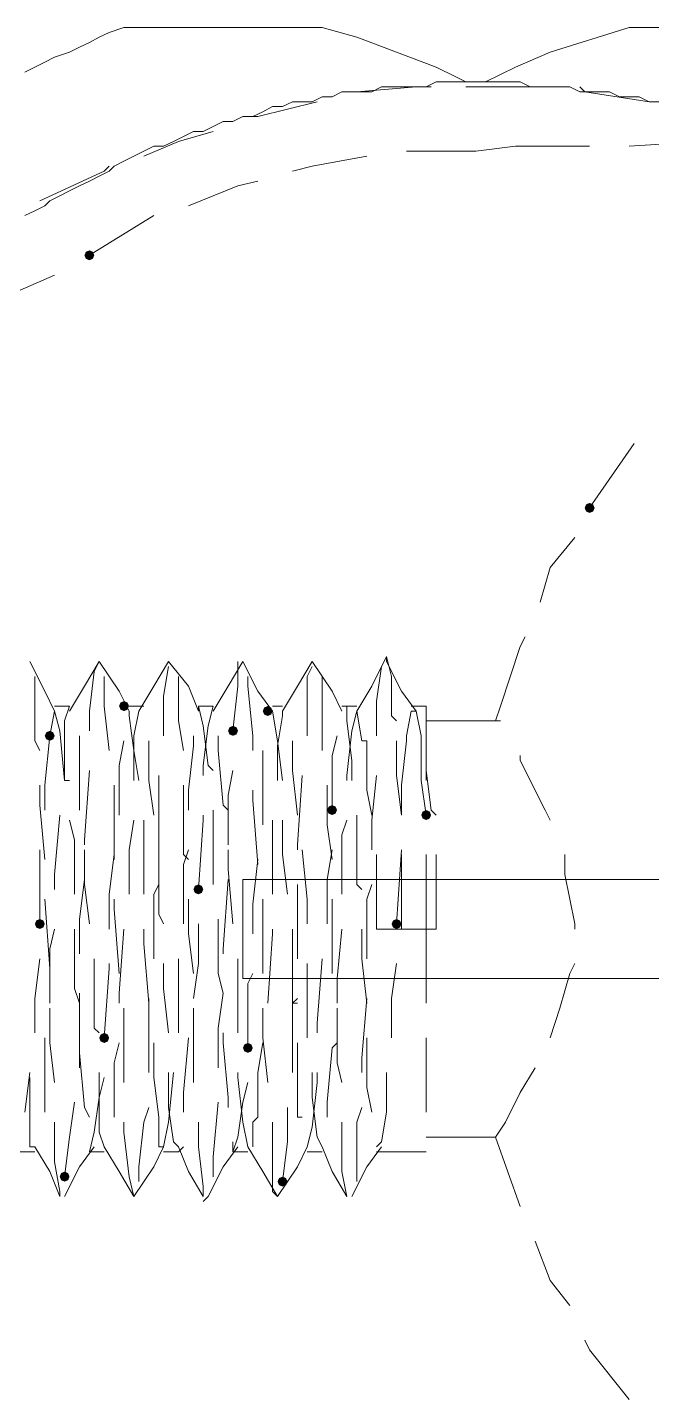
# Model space of a CAD drawing. Header units: millimetres. Extents: x 89051 to 218395, y -330386 to -125649.
# Drawn here: x 92696.8 to 92761.3, y -134292.8 to -134150.9 of the extents above; entities that cross this region are included whole.
import ezdxf

# ---------------------------------------------------------------- set-up
doc = ezdxf.new("R2010")
doc.units = ezdxf.units.MM
doc.header["$LTSCALE"] = 13
doc.layers.add('C00-00-00', color=7, linetype='Continuous')

msp = doc.modelspace()

# ---------------------------------------------------------------- hatches: boundary and pattern name
at = {"layer": 'C00-00-00'}
h = msp.add_hatch(color=256, dxfattribs=at)
h.dxf.hatch_style = 2
h.paths.add_polyline_path([(92702.7, -134174.48), (92702.85, -134174.12), (92703.21, -134173.97), (92703.57, -134174.12), (92703.72, -134174.48), (92703.57, -134174.84), (92703.21, -134174.99), (92702.85, -134174.84)])
h = msp.add_hatch(color=256, dxfattribs=at)
h.dxf.hatch_style = 2
h.paths.add_polyline_path([(92754.43, -134200.61), (92754.58, -134200.24), (92754.94, -134200.09), (92755.31, -134200.24), (92755.46, -134200.61), (92755.31, -134200.97), (92754.94, -134201.12), (92754.58, -134200.97)])
h = msp.add_hatch(color=256, dxfattribs=at)
h.dxf.hatch_style = 2
h.paths.add_polyline_path([(92706.28, -134221.09), (92706.43, -134220.73), (92706.79, -134220.58), (92707.16, -134220.73), (92707.31, -134221.09), (92707.16, -134221.46), (92706.79, -134221.61), (92706.43, -134221.46)])
h = msp.add_hatch(color=256, dxfattribs=at)
h.dxf.hatch_style = 2
h.paths.add_polyline_path([(92721.14, -134221.61), (92721.29, -134221.25), (92721.65, -134221.09), (92722.01, -134221.25), (92722.16, -134221.61), (92722.01, -134221.97), (92721.65, -134222.12), (92721.29, -134221.97)])
h = msp.add_hatch(color=256, dxfattribs=at)
h.dxf.hatch_style = 2
h.paths.add_polyline_path([(92698.6, -134224.17), (92698.75, -134223.81), (92699.11, -134223.66), (92699.47, -134223.81), (92699.62, -134224.17), (92699.47, -134224.53), (92699.11, -134224.68), (92698.75, -134224.53)])
h = msp.add_hatch(color=256, dxfattribs=at)
h.dxf.hatch_style = 2
h.paths.add_polyline_path([(92717.55, -134223.66), (92717.7, -134223.29), (92718.06, -134223.14), (92718.43, -134223.29), (92718.58, -134223.66), (92718.43, -134224.02), (92718.06, -134224.17), (92717.7, -134224.02)])
h = msp.add_hatch(color=256, dxfattribs=at)
h.dxf.hatch_style = 2
h.paths.add_polyline_path([(92727.8, -134231.85), (92727.95, -134231.49), (92728.31, -134231.34), (92728.67, -134231.49), (92728.82, -134231.85), (92728.67, -134232.21), (92728.31, -134232.36), (92727.95, -134232.21)])
h = msp.add_hatch(color=256, dxfattribs=at)
h.dxf.hatch_style = 2
h.paths.add_polyline_path([(92737.53, -134232.36), (92737.68, -134232), (92738.04, -134231.85), (92738.4, -134232), (92738.55, -134232.36), (92738.4, -134232.73), (92738.04, -134232.88), (92737.68, -134232.73)])
h = msp.add_hatch(color=256, dxfattribs=at)
h.dxf.hatch_style = 2
h.paths.add_polyline_path([(92713.97, -134240.05), (92714.12, -134239.69), (92714.48, -134239.54), (92714.84, -134239.69), (92714.99, -134240.05), (92714.84, -134240.41), (92714.48, -134240.56), (92714.12, -134240.41)])
h = msp.add_hatch(color=256, dxfattribs=at)
h.dxf.hatch_style = 2
h.paths.add_polyline_path([(92697.57, -134243.63), (92697.72, -134243.27), (92698.09, -134243.12), (92698.45, -134243.27), (92698.6, -134243.63), (92698.45, -134243.99), (92698.09, -134244.14), (92697.72, -134243.99)])
h = msp.add_hatch(color=256, dxfattribs=at)
h.dxf.hatch_style = 2
h.paths.add_polyline_path([(92734.46, -134243.63), (92734.61, -134243.27), (92734.97, -134243.12), (92735.33, -134243.27), (92735.48, -134243.63), (92735.33, -134243.99), (92734.97, -134244.14), (92734.61, -134243.99)])
h = msp.add_hatch(color=256, dxfattribs=at)
h.dxf.hatch_style = 2
h.paths.add_polyline_path([(92704.23, -134255.41), (92704.38, -134255.05), (92704.75, -134254.9), (92705.11, -134255.05), (92705.26, -134255.41), (92705.11, -134255.78), (92704.75, -134255.93), (92704.38, -134255.78)])
h = msp.add_hatch(color=256, dxfattribs=at)
h.dxf.hatch_style = 2
h.paths.add_polyline_path([(92719.09, -134256.44), (92719.24, -134256.08), (92719.6, -134255.93), (92719.96, -134256.08), (92720.11, -134256.44), (92719.96, -134256.8), (92719.6, -134256.95), (92719.24, -134256.8)])
h = msp.add_hatch(color=256, dxfattribs=at)
h.dxf.hatch_style = 2
h.paths.add_polyline_path([(92700.14, -134269.76), (92700.29, -134269.39), (92700.65, -134269.24), (92701.01, -134269.39), (92701.16, -134269.76), (92701.01, -134270.12), (92700.65, -134270.27), (92700.29, -134270.12)])
h = msp.add_hatch(color=256, dxfattribs=at)
h.dxf.hatch_style = 2
h.paths.add_polyline_path([(92722.67, -134270.27), (92722.82, -134269.91), (92723.19, -134269.76), (92723.55, -134269.91), (92723.7, -134270.27), (92723.55, -134270.63), (92723.19, -134270.78), (92722.82, -134270.63)])

# ---------------------------------------------------------------- linework, layer by layer
at = {"layer": 'C00-00-00', "lineweight": 15}
for points in [[(92696.55, -134155.53), (92697.57, -134155.02), (92698.6, -134154.5), (92699.62, -134153.99), (92701.16, -134153.48), (92702.18, -134152.97), (92703.21, -134152.46), (92704.23, -134151.94), (92705.26, -134151.43), (92706.79, -134150.92), (92707.31, -134150.92)], [(92706.79, -134150.92), (92707.31, -134150.92), (92708.33, -134150.92), (92710.89, -134150.92), (92716.53, -134150.92), (92727.28, -134150.92)], [(92727.28, -134150.92), (92730.87, -134151.94), (92734.97, -134153.48), (92739.07, -134155.02), (92741.11, -134156.04), (92742.14, -134156.55), (92743.16, -134156.55), (92744.19, -134156.55), (92747.26, -134155.02), (92750.85, -134153.48), (92759.04, -134150.92)], [(92759.04, -134150.92), (92766.21, -134150.92), (92773.9, -134150.92)], [(92762.12, -134158.6), (92761.09, -134158.6), (92760.07, -134158.09), (92759.04, -134158.09), (92758.02, -134158.09), (92756.99, -134157.58), (92755.97, -134157.58), (92754.94, -134157.58), (92753.92, -134157.58), (92752.9, -134157.07), (92751.87, -134157.07), (92750.85, -134157.07), (92749.82, -134157.07), (92748.8, -134157.07), (92747.77, -134156.55), (92746.24, -134156.55), (92745.21, -134156.55), (92744.19, -134156.55), (92743.16, -134156.55), (92742.14, -134156.55), (92741.11, -134156.55), (92740.09, -134156.55), (92739.07, -134156.55), (92738.04, -134157.07), (92737.02, -134157.07), (92735.99, -134157.07), (92734.45, -134157.07), (92733.43, -134157.07), (92732.41, -134157.58), (92731.38, -134157.58), (92730.36, -134157.58), (92729.33, -134157.58), (92728.31, -134158.09), (92727.28, -134158.09), (92726.26, -134158.6), (92725.23, -134158.6), (92724.21, -134158.6), (92723.19, -134159.11), (92722.16, -134159.11), (92721.14, -134159.63), (92720.11, -134160.14), (92719.09, -134160.14), (92718.06, -134160.65), (92717.04, -134160.65), (92716.01, -134161.16), (92714.99, -134161.68), (92713.97, -134161.68), (92712.94, -134162.19), (92711.92, -134162.7), (92710.89, -134163.21), (92709.87, -134163.21), (92708.84, -134163.72), (92707.82, -134164.24), (92706.79, -134164.75), (92705.77, -134165.26), (92705.26, -134165.77), (92704.23, -134166.29), (92703.21, -134166.8), (92702.18, -134167.31), (92701.16, -134167.82), (92700.14, -134168.33), (92699.11, -134168.85), (92698.6, -134169.36), (92697.57, -134169.87), (92696.55, -134170.38)], [(92730.87, -134157.58), (92737.02, -134157.07)], [(92737.02, -134157.07), (92738.55, -134157.07)], [(92742.14, -134157.07), (92745.72, -134157.07)], [(92745.72, -134157.07), (92749.82, -134157.07)], [(92753.92, -134157.07), (92754.43, -134157.58)], [(92754.43, -134157.58), (92761.09, -134158.6)], [(92720.62, -134160.14), (92726.77, -134158.6)], [(92719.6, -134160.14), (92720.62, -134160.14)], [(92708.84, -134164.24), (92712.43, -134162.7)], [(92712.43, -134162.7), (92716.01, -134161.68)], [(92766.73, -134162.7), (92759.04, -134163.21)], [(92743.16, -134163.72), (92735.99, -134163.72)], [(92747.26, -134163.21), (92743.16, -134163.72)], [(92754.94, -134163.21), (92747.26, -134163.21)], [(92704.75, -134165.77), (92705.26, -134165.26)], [(92726.26, -134165.26), (92724.21, -134165.77)], [(92731.89, -134164.24), (92726.26, -134165.26)], [(92698.09, -134168.85), (92704.75, -134165.77)], [(92720.62, -134166.8), (92718.58, -134167.31)], [(92718.58, -134167.31), (92713.45, -134169.36)], [(92709.87, -134170.38), (92703.21, -134174.48)], [(92699.62, -134176.53), (92696.04, -134178.07)], [(92759.55, -134193.95), (92754.94, -134200.61)], [(92753.41, -134203.68), (92750.85, -134206.75)], [(92750.85, -134206.75), (92749.82, -134210.34)], [(92747.77, -134214.95), (92745.72, -134221.09)], [(92748.29, -134213.92), (92747.77, -134214.95)], [(92698.6, -134219.56), (92697.06, -134216.48)], [(92704.23, -134216.48), (92702.7, -134219.05)], [(92704.23, -134216.48), (92703.72, -134217.51)], [(92706.28, -134219.56), (92704.23, -134216.48)], [(92711.4, -134216.48), (92709.87, -134219.05)], [(92713.45, -134219.05), (92711.4, -134216.48)], [(92719.09, -134216.48), (92717.55, -134219.05)], [(92718.58, -134216.48), (92718.58, -134219.05)], [(92720.62, -134219.56), (92719.09, -134216.48)], [(92726.26, -134216.48), (92724.72, -134219.05)], [(92728.31, -134219.56), (92726.26, -134216.48)], [(92733.94, -134215.97), (92732.41, -134219.05)], [(92734.45, -134218.02), (92733.94, -134215.97)], [(92733.94, -134215.97), (92733.94, -134216.48)], [(92735.48, -134219.56), (92733.94, -134216.48)], [(92697.57, -134219.56), (92697.57, -134218.02)], [(92703.72, -134217.51), (92703.21, -134221.61)], [(92704.75, -134221.09), (92704.75, -134218.02)], [(92711.4, -134217), (92710.89, -134220.07)], [(92712.43, -134222.63), (92712.43, -134218.02)], [(92719.6, -134219.05), (92719.6, -134218.02)], [(92726.26, -134217), (92725.75, -134218.02)], [(92725.75, -134218.02), (92725.75, -134221.61)], [(92727.28, -134220.58), (92727.28, -134218.02)], [(92733.43, -134217), (92732.92, -134220.58)], [(92734.45, -134221.09), (92734.45, -134218.02)], [(92702.7, -134219.05), (92701.16, -134221.61)], [(92709.87, -134219.05), (92708.33, -134221.61)], [(92714.48, -134221.61), (92713.45, -134219.05)], [(92717.55, -134219.05), (92716.01, -134221.61)], [(92718.58, -134219.05), (92718.06, -134223.66)], [(92720.11, -134224.17), (92719.6, -134219.05)], [(92724.72, -134219.05), (92723.19, -134221.61)], [(92732.41, -134219.05), (92730.87, -134221.61)], [(92697.57, -134224.68), (92697.57, -134219.56)], [(92699.62, -134221.61), (92698.6, -134219.56)], [(92707.31, -134221.61), (92706.28, -134219.56)], [(92710.89, -134220.07), (92710.89, -134224.17)], [(92722.16, -134221.61), (92720.62, -134219.56)], [(92727.28, -134225.7), (92727.28, -134220.58)], [(92729.33, -134221.61), (92728.31, -134219.56)], [(92732.92, -134220.58), (92732.92, -134224.17)], [(92737.02, -134221.61), (92735.48, -134219.56)], [(92699.11, -134224.17), (92699.62, -134221.61)], [(92701.16, -134221.09), (92699.62, -134221.09)], [(92699.62, -134221.61), (92700.14, -134223.66)], [(92701.16, -134221.09), (92700.65, -134222.63)], [(92703.21, -134221.61), (92703.21, -134223.66)], [(92705.26, -134225.7), (92704.75, -134221.09)], [(92708.84, -134221.09), (92707.31, -134221.09)], [(92707.31, -134221.61), (92707.31, -134222.12)], [(92707.31, -134222.12), (92707.82, -134225.7)], [(92708.33, -134221.61), (92707.82, -134224.17)], [(92714.48, -134221.61), (92714.48, -134221.09)], [(92714.48, -134221.09), (92714.99, -134223.14)], [(92716.01, -134221.09), (92714.48, -134221.09)], [(92716.01, -134221.09), (92715.5, -134223.14)], [(92723.19, -134221.09), (92722.16, -134221.09)], [(92722.16, -134221.61), (92722.67, -134224.68)], [(92723.19, -134222.12), (92722.67, -134225.19)], [(92723.19, -134221.61), (92723.19, -134222.12)], [(92725.75, -134221.61), (92725.75, -134224.17)], [(92730.87, -134221.09), (92729.33, -134221.09)], [(92729.84, -134221.09), (92729.84, -134222.63)], [(92730.87, -134221.61), (92730.36, -134223.66)], [(92731.38, -134224.68), (92730.87, -134221.61)], [(92734.45, -134222.12), (92734.45, -134221.09)], [(92734.97, -134222.63), (92734.45, -134222.12)], [(92735.99, -134224.17), (92736.5, -134221.61)], [(92738.04, -134221.09), (92736.5, -134221.09)], [(92736.5, -134221.61), (92737.02, -134221.61)], [(92737.02, -134221.61), (92737.53, -134224.17)], [(92738.04, -134221.09), (92738.04, -134222.12)], [(92738.04, -134222.12), (92738.04, -134223.66)], [(92745.72, -134221.09), (92745.21, -134222.63)], [(92700.14, -134223.66), (92700.65, -134228.78)], [(92700.65, -134222.63), (92700.65, -134226.22)], [(92712.94, -134225.7), (92712.43, -134222.63)], [(92714.99, -134223.14), (92715.5, -134227.24)], [(92715.5, -134223.14), (92714.99, -134227.24)], [(92729.84, -134222.63), (92730.36, -134226.73)], [(92730.36, -134223.66), (92729.84, -134228.27)], [(92745.21, -134222.63), (92738.04, -134222.63)], [(92738.04, -134223.66), (92738.04, -134225.7)], [(92745.72, -134222.63), (92745.21, -134222.63)], [(92698.09, -134225.7), (92697.57, -134224.68)], [(92698.6, -134229.29), (92699.11, -134224.17)], [(92702.18, -134226.73), (92702.18, -134224.17)], [(92706.28, -134227.24), (92706.79, -134224.68)], [(92707.82, -134224.17), (92707.82, -134228.78)], [(92709.36, -134228.78), (92709.36, -134224.68)], [(92713.45, -134229.8), (92713.97, -134225.19)], [(92713.97, -134225.19), (92713.97, -134224.17)], [(92716.53, -134225.7), (92716.53, -134224.17)], [(92720.11, -134225.7), (92720.11, -134224.17)], [(92722.67, -134224.68), (92723.19, -134228.78)], [(92722.67, -134225.19), (92722.67, -134228.78)], [(92724.21, -134227.75), (92724.21, -134224.68)], [(92728.31, -134226.22), (92728.82, -134224.17)], [(92731.89, -134224.68), (92731.38, -134224.68)], [(92731.89, -134229.8), (92731.89, -134224.68)], [(92734.97, -134228.27), (92734.97, -134224.68)], [(92735.48, -134229.29), (92735.99, -134224.68)], [(92735.99, -134224.68), (92735.99, -134224.17)], [(92737.53, -134224.17), (92737.53, -134228.27)], [(92738.04, -134227.75), (92738.04, -134224.68)], [(92700.65, -134226.22), (92700.65, -134228.78)], [(92707.82, -134225.7), (92708.33, -134228.78)], [(92717.04, -134231.34), (92716.53, -134225.7)], [(92721.14, -134228.27), (92721.14, -134225.7)], [(92728.31, -134231.85), (92728.31, -134226.22)], [(92738.04, -134225.7), (92738.04, -134228.78)], [(92747.77, -134226.73), (92747.77, -134226.22)], [(92702.18, -134231.85), (92702.18, -134226.73)], [(92703.21, -134227.75), (92702.7, -134234.92)], [(92706.28, -134232.36), (92706.28, -134227.24)], [(92714.99, -134227.24), (92714.99, -134228.27)], [(92715.5, -134227.24), (92716.01, -134227.75)], [(92718.06, -134227.75), (92717.55, -134230.31)], [(92724.72, -134232.36), (92724.21, -134227.75)], [(92730.36, -134226.73), (92730.36, -134228.78)], [(92738.55, -134231.85), (92738.04, -134227.75)], [(92750.33, -134231.85), (92747.77, -134226.73)], [(92698.09, -134231.34), (92698.09, -134229.29)], [(92698.6, -134231.85), (92698.6, -134229.29)], [(92700.65, -134228.78), (92701.16, -134228.78)], [(92705.77, -134233.9), (92705.77, -134229.29)], [(92709.87, -134232.36), (92709.36, -134228.78)], [(92710.38, -134228.27), (92710.38, -134232.36)], [(92712.94, -134236.46), (92712.94, -134229.29)], [(92721.14, -134233.39), (92721.14, -134228.27)], [(92725.23, -134228.27), (92724.72, -134235.44)], [(92727.8, -134233.39), (92727.8, -134229.29)], [(92729.84, -134228.27), (92729.84, -134228.78)], [(92732.92, -134228.27), (92732.41, -134232.88)], [(92735.48, -134232.36), (92734.97, -134228.27)], [(92735.48, -134232.36), (92735.48, -134229.29)], [(92737.53, -134228.27), (92737.53, -134228.78)], [(92737.53, -134228.78), (92738.04, -134232.36)], [(92713.45, -134231.85), (92713.45, -134229.8)], [(92717.55, -134230.31), (92717.55, -134235.44)], [(92720.11, -134230.83), (92720.11, -134229.8)], [(92720.62, -134237.49), (92720.11, -134230.83)], [(92732.41, -134232.36), (92731.89, -134229.8)], [(92698.6, -134236.97), (92698.09, -134231.34)], [(92716.01, -134231.85), (92716.01, -134233.39)], [(92717.55, -134231.85), (92717.04, -134231.34)], [(92739.07, -134232.36), (92738.55, -134231.85)], [(92750.85, -134232.88), (92750.33, -134231.85)], [(92700.14, -134232.36), (92699.62, -134238.51)], [(92701.16, -134232.88), (92701.67, -134234.92)], [(92707.82, -134232.88), (92707.31, -134235.95)], [(92708.84, -134232.88), (92708.84, -134238)], [(92710.38, -134232.36), (92710.38, -134235.95)], [(92714.99, -134232.88), (92714.48, -134240.05)], [(92714.99, -134232.36), (92714.99, -134232.88)], [(92716.01, -134233.39), (92716.01, -134239.53)], [(92722.16, -134232.88), (92722.16, -134237.49)], [(92723.19, -134232.88), (92723.19, -134236.46)], [(92728.31, -134236.97), (92727.8, -134233.39)], [(92729.84, -134232.88), (92729.33, -134234.41)], [(92730.87, -134232.36), (92730.87, -134239.53)], [(92732.41, -134232.88), (92732.41, -134235.95)], [(92701.67, -134234.92), (92701.67, -134240.56)], [(92702.7, -134234.92), (92702.7, -134235.44)], [(92705.77, -134236.97), (92705.77, -134233.9)], [(92729.33, -134234.41), (92729.33, -134240.56)], [(92698.09, -134243.63), (92698.09, -134235.95)], [(92702.7, -134239.53), (92702.7, -134235.95)], [(92705.26, -134240.56), (92705.77, -134236.46)], [(92707.31, -134235.95), (92707.31, -134240.56)], [(92710.38, -134242.61), (92710.38, -134235.95)], [(92712.94, -134237.49), (92713.45, -134235.95)], [(92713.45, -134236.97), (92712.94, -134236.46)], [(92717.55, -134238), (92717.55, -134235.95)], [(92723.19, -134236.46), (92723.7, -134240.56)], [(92724.72, -134235.44), (92724.72, -134235.95)], [(92725.75, -134241.07), (92725.23, -134235.95)], [(92727.8, -134239.02), (92728.31, -134235.95)], [(92732.92, -134244.15), (92732.92, -134236.46)], [(92734.97, -134243.63), (92735.48, -134235.95)], [(92735.48, -134244.15), (92735.48, -134236.46)], [(92738.04, -134239.02), (92738.04, -134236.46)], [(92739.07, -134237.49), (92739.07, -134236.46)], [(92752.38, -134238.51), (92752.38, -134236.46)], [(92708.84, -134238), (92708.84, -134240.56)], [(92712.94, -134243.63), (92712.94, -134237.49)], [(92718.06, -134243.63), (92717.55, -134238)], [(92720.11, -134241.58), (92720.62, -134236.97)], [(92722.16, -134237.49), (92722.16, -134240.56)], [(92739.07, -134244.15), (92739.07, -134237.49)], [(92699.62, -134238.51), (92699.62, -134240.05)], [(92702.7, -134239.02), (92702.18, -134243.12)], [(92717.55, -134239.02), (92717.04, -134246.19)], [(92719.09, -134249.27), (92719.09, -134239.02)], [(92785.68, -134239.02), (92719.09, -134239.02)], [(92727.8, -134243.63), (92727.8, -134239.02)], [(92738.04, -134243.63), (92738.04, -134239.02)], [(92753.41, -134243.63), (92752.38, -134238.51)], [(92703.21, -134243.63), (92702.7, -134239.53)], [(92705.26, -134244.15), (92705.26, -134240.56)], [(92710.38, -134239.53), (92709.87, -134240.56)], [(92709.87, -134240.56), (92709.87, -134247.22)], [(92724.72, -134239.53), (92724.72, -134243.63)], [(92730.87, -134239.53), (92731.38, -134240.05)], [(92732.41, -134239.53), (92731.89, -134241.07)], [(92699.11, -134248.24), (92698.6, -134241.07)], [(92705.77, -134242.1), (92705.77, -134241.07)], [(92706.28, -134248.76), (92705.77, -134242.1)], [(92713.45, -134244.66), (92713.45, -134241.07)], [(92720.11, -134244.66), (92720.11, -134241.58)], [(92721.14, -134247.22), (92721.14, -134241.07)], [(92725.75, -134243.63), (92725.75, -134241.07)], [(92728.31, -134241.58), (92728.31, -134241.07)], [(92728.31, -134248.76), (92728.31, -134241.58)], [(92731.89, -134241.07), (92731.89, -134247.22)], [(92702.18, -134243.12), (92702.18, -134246.71)], [(92710.89, -134243.63), (92710.38, -134242.61)], [(92714.48, -134243.63), (92714.48, -134247.73)], [(92716.53, -134243.12), (92716.53, -134248.76)], [(92724.72, -134243.63), (92724.72, -134247.22)], [(92738.04, -134244.15), (92738.04, -134243.63)], [(92753.41, -134244.15), (92753.41, -134243.63)], [(92699.62, -134244.15), (92699.11, -134246.19)], [(92701.67, -134244.15), (92701.67, -134250.29)], [(92706.79, -134244.15), (92706.28, -134250.8)], [(92708.84, -134244.15), (92708.84, -134245.68)], [(92713.97, -134248.76), (92713.45, -134244.66)], [(92722.16, -134244.66), (92721.65, -134251.83)], [(92722.16, -134244.15), (92722.16, -134244.66)], [(92724.21, -134244.15), (92724.21, -134251.83)], [(92729.33, -134244.15), (92728.82, -134249.27)], [(92731.38, -134244.15), (92731.38, -134247.22)], [(92732.92, -134244.15), (92735.48, -134244.15)], [(92735.48, -134244.15), (92739.07, -134244.15)], [(92738.04, -134244.15), (92738.04, -134248.24)], [(92699.11, -134246.19), (92699.11, -134251.83)], [(92708.84, -134245.68), (92709.36, -134251.83)], [(92717.04, -134246.19), (92717.04, -134246.71)], [(92697.57, -134251.32), (92698.09, -134247.22)], [(92703.72, -134254.39), (92703.72, -134247.22)], [(92705.26, -134248.24), (92705.26, -134247.73)], [(92710.89, -134250.29), (92710.89, -134247.73)], [(92712.43, -134252.34), (92712.43, -134247.22)], [(92714.48, -134247.73), (92713.97, -134251.32)], [(92718.58, -134253.37), (92718.58, -134247.22)], [(92721.14, -134248.76), (92721.14, -134247.22)], [(92725.75, -134248.76), (92725.75, -134247.73)], [(92726.77, -134253.88), (92727.28, -134247.22)], [(92731.38, -134247.22), (92731.89, -134251.83)], [(92734.45, -134251.32), (92734.97, -134247.73)], [(92752.9, -134248.76), (92753.41, -134247.73)], [(92699.11, -134248.76), (92699.11, -134248.24)], [(92704.75, -134255.41), (92705.26, -134248.24)], [(92716.53, -134248.76), (92717.04, -134250.8)], [(92785.68, -134249.27), (92719.09, -134249.27)], [(92719.6, -134249.78), (92720.11, -134248.76)], [(92725.75, -134255.41), (92725.75, -134248.76)], [(92728.82, -134249.27), (92728.82, -134251.83)], [(92738.04, -134248.24), (92738.04, -134251.83)], [(92751.87, -134252.34), (92752.9, -134248.76)], [(92701.67, -134250.29), (92702.18, -134251.83)], [(92711.4, -134254.9), (92710.89, -134250.29)], [(92719.6, -134256.44), (92719.6, -134249.78)], [(92697.57, -134254.9), (92697.57, -134251.32)], [(92702.18, -134250.8), (92702.18, -134251.32)], [(92702.18, -134251.32), (92702.18, -134258.49)], [(92706.28, -134250.8), (92706.28, -134251.83)], [(92709.36, -134251.32), (92709.36, -134256.95)], [(92717.04, -134250.8), (92716.53, -134254.39)], [(92724.72, -134251.32), (92724.21, -134251.83)], [(92724.21, -134251.83), (92724.21, -134259)], [(92724.21, -134251.83), (92724.72, -134251.83)], [(92731.89, -134251.32), (92731.38, -134257.46)], [(92734.45, -134255.41), (92734.45, -134251.32)], [(92699.11, -134255.93), (92699.11, -134252.34)], [(92706.79, -134258.49), (92706.79, -134252.34)], [(92712.43, -134254.9), (92712.43, -134252.34)], [(92713.97, -134253.37), (92713.97, -134252.34)], [(92713.97, -134260.02), (92713.97, -134253.37)], [(92718.58, -134254.9), (92718.58, -134253.37)], [(92721.14, -134255.41), (92721.14, -134252.34)], [(92728.82, -134257.98), (92728.82, -134252.34)], [(92750.85, -134255.41), (92751.87, -134252.34)], [(92704.23, -134254.9), (92703.72, -134254.39)], [(92716.53, -134254.39), (92716.53, -134258.49)], [(92717.04, -134254.9), (92717.04, -134255.93)], [(92726.77, -134254.9), (92726.77, -134253.88)], [(92698.6, -134255.41), (92698.6, -134260.02)], [(92699.62, -134260.02), (92699.11, -134255.93)], [(92702.18, -134255.93), (92702.18, -134256.95)], [(92706.28, -134255.93), (92705.77, -134257.98)], [(92709.87, -134255.93), (92709.87, -134259.51)], [(92713.45, -134255.41), (92712.94, -134261.05)], [(92717.04, -134255.93), (92717.55, -134261.56)], [(92721.14, -134255.93), (92720.62, -134259)], [(92721.65, -134260.02), (92721.14, -134255.41)], [(92724.72, -134255.93), (92724.72, -134258.49)], [(92728.31, -134256.44), (92727.8, -134262.07)], [(92728.82, -134255.93), (92728.31, -134256.44)], [(92731.89, -134255.41), (92731.89, -134260.54)], [(92738.04, -134255.41), (92738.04, -134256.44)], [(92738.04, -134256.44), (92738.04, -134260.02)], [(92702.18, -134256.95), (92702.7, -134262.59)], [(92709.36, -134256.95), (92709.36, -134259)], [(92731.38, -134257.46), (92731.38, -134259)], [(92696.55, -134263.1), (92697.06, -134259)], [(92704.23, -134260.54), (92704.23, -134259)], [(92705.77, -134257.98), (92705.77, -134263.1)], [(92706.79, -134260.02), (92706.79, -134258.49)], [(92711.4, -134264.12), (92711.92, -134259)], [(92711.4, -134262.59), (92711.4, -134259)], [(92718.58, -134259.51), (92718.58, -134259)], [(92720.62, -134259), (92720.62, -134263.61)], [(92724.72, -134258.49), (92724.72, -134263.61)], [(92726.26, -134261.56), (92726.26, -134259)], [(92726.77, -134260.02), (92726.77, -134259)], [(92729.33, -134260.02), (92728.82, -134257.98)], [(92733.94, -134263.1), (92733.94, -134259)], [(92747.77, -134261.05), (92749.31, -134258.49)], [(92697.06, -134263.61), (92697.06, -134259.51)], [(92698.6, -134260.02), (92698.6, -134263.1)], [(92704.23, -134261.56), (92704.75, -134259.51)], [(92704.23, -134265.15), (92704.23, -134260.54)], [(92709.87, -134259.51), (92710.38, -134263.61)], [(92719.09, -134264.12), (92718.58, -134259.51)], [(92719.09, -134262.07), (92719.6, -134260.02)], [(92726.26, -134264.63), (92726.77, -134260.02)], [(92731.89, -134260.54), (92732.41, -134263.1)], [(92738.04, -134260.02), (92738.04, -134262.59)], [(92701.67, -134262.07), (92701.16, -134265.66)], [(92703.72, -134265.15), (92704.23, -134261.56)], [(92712.94, -134261.05), (92712.94, -134263.1)], [(92716.53, -134262.07), (92716.01, -134267.71)], [(92717.55, -134261.56), (92717.55, -134262.59)], [(92718.58, -134265.66), (92719.09, -134262.07)], [(92726.77, -134265.66), (92726.26, -134261.56)], [(92727.8, -134262.07), (92727.8, -134263.61)], [(92746.24, -134264.12), (92747.77, -134261.05)], [(92702.7, -134262.59), (92703.21, -134263.61)], [(92705.77, -134263.1), (92705.77, -134263.61)], [(92709.36, -134262.59), (92708.84, -134264.12)], [(92711.92, -134266.17), (92711.4, -134262.59)], [(92723.7, -134262.59), (92723.7, -134266.17)], [(92731.38, -134262.59), (92730.87, -134264.12)], [(92733.43, -134266.17), (92733.94, -134263.1)], [(92738.04, -134262.59), (92738.04, -134263.1)], [(92697.06, -134266.68), (92697.06, -134263.61)], [(92699.62, -134268.22), (92699.62, -134264.12)], [(92706.79, -134265.15), (92706.79, -134264.12)], [(92708.84, -134264.12), (92708.33, -134268.73)], [(92710.38, -134263.61), (92710.38, -134264.12)], [(92710.38, -134264.12), (92710.38, -134266.68)], [(92710.89, -134266.68), (92711.4, -134264.12)], [(92714.48, -134266.68), (92714.48, -134264.12)], [(92719.6, -134266.68), (92719.09, -134264.12)], [(92720.62, -134263.61), (92720.11, -134264.12)], [(92720.11, -134264.12), (92720.11, -134266.68)], [(92722.16, -134268.22), (92722.16, -134264.12)], [(92724.72, -134263.61), (92725.23, -134263.61)], [(92725.75, -134266.68), (92726.26, -134264.63)], [(92729.33, -134264.63), (92729.33, -134264.12)], [(92729.33, -134269.24), (92729.33, -134264.63)], [(92730.87, -134264.12), (92730.87, -134269.24)], [(92745.21, -134265.66), (92746.24, -134264.12)], [(92701.16, -134265.66), (92700.65, -134269.76)], [(92703.21, -134267.2), (92703.72, -134265.15)], [(92704.75, -134266.68), (92704.23, -134265.15)], [(92707.31, -134269.76), (92706.79, -134265.15)], [(92712.43, -134266.68), (92711.92, -134266.17)], [(92718.06, -134267.2), (92718.58, -134265.66)], [(92718.06, -134266.17), (92718.06, -134267.2)], [(92723.7, -134266.17), (92723.19, -134270.27)], [(92727.28, -134266.68), (92726.77, -134265.66)], [(92732.92, -134266.68), (92733.43, -134266.17)], [(92738.04, -134265.66), (92745.21, -134265.66)], [(92745.21, -134265.66), (92747.77, -134272.83)], [(92696.04, -134267.2), (92697.57, -134267.2)], [(92697.57, -134266.68), (92697.06, -134266.68)], [(92697.57, -134266.68), (92699.11, -134269.24)], [(92702.18, -134268.73), (92703.72, -134266.68)], [(92703.21, -134267.2), (92704.75, -134267.2)], [(92704.75, -134266.68), (92706.28, -134269.24)], [(92709.87, -134268.73), (92710.89, -134266.68)], [(92710.38, -134266.68), (92710.89, -134266.68)], [(92710.89, -134267.2), (92712.43, -134267.2)], [(92712.94, -134266.68), (92712.43, -134267.2)], [(92712.43, -134266.68), (92713.45, -134269.24)], [(92714.99, -134270.78), (92714.48, -134266.68)], [(92716.01, -134267.71), (92716.01, -134269.76)], [(92717.04, -134268.73), (92718.58, -134266.68)], [(92718.06, -134267.2), (92719.6, -134267.2)], [(92719.6, -134266.68), (92721.14, -134269.24)], [(92724.72, -134268.73), (92725.75, -134266.68)], [(92725.75, -134267.2), (92727.28, -134267.2)], [(92727.28, -134266.68), (92728.31, -134269.24)], [(92731.89, -134268.73), (92733.43, -134266.68)], [(92732.92, -134267.2), (92738.04, -134267.2)], [(92700.14, -134271.29), (92699.62, -134268.22)], [(92700.65, -134271.81), (92702.18, -134268.73)], [(92707.82, -134271.81), (92709.87, -134268.73)], [(92708.33, -134268.73), (92708.33, -134270.27)], [(92715.5, -134271.81), (92717.04, -134268.73)], [(92722.16, -134271.29), (92722.16, -134268.22)], [(92722.67, -134271.81), (92724.72, -134268.73)], [(92730.36, -134271.81), (92731.89, -134268.73)], [(92699.11, -134269.24), (92700.14, -134271.81)], [(92706.28, -134269.24), (92707.82, -134271.81)], [(92707.82, -134271.81), (92707.31, -134269.76)], [(92713.45, -134269.24), (92714.99, -134271.81)], [(92721.14, -134269.24), (92722.67, -134271.81)], [(92728.31, -134269.24), (92729.84, -134271.81)], [(92729.84, -134271.81), (92729.33, -134269.24)], [(92730.87, -134269.24), (92730.87, -134270.27)], [(92700.14, -134271.81), (92700.14, -134271.29)], [(92714.99, -134271.81), (92714.99, -134270.78)], [(92715.5, -134271.81), (92714.99, -134272.32)], [(92722.67, -134271.81), (92722.16, -134271.29)], [(92749.31, -134276.42), (92750.85, -134280.51)], [(92750.85, -134280.51), (92752.9, -134283.07)], [(92754.43, -134286.66), (92754.94, -134287.68)], [(92754.94, -134287.68), (92759.04, -134292.81)]]:
    msp.add_lwpolyline(points, dxfattribs=at)

doc.saveas('drawing.dxf')
